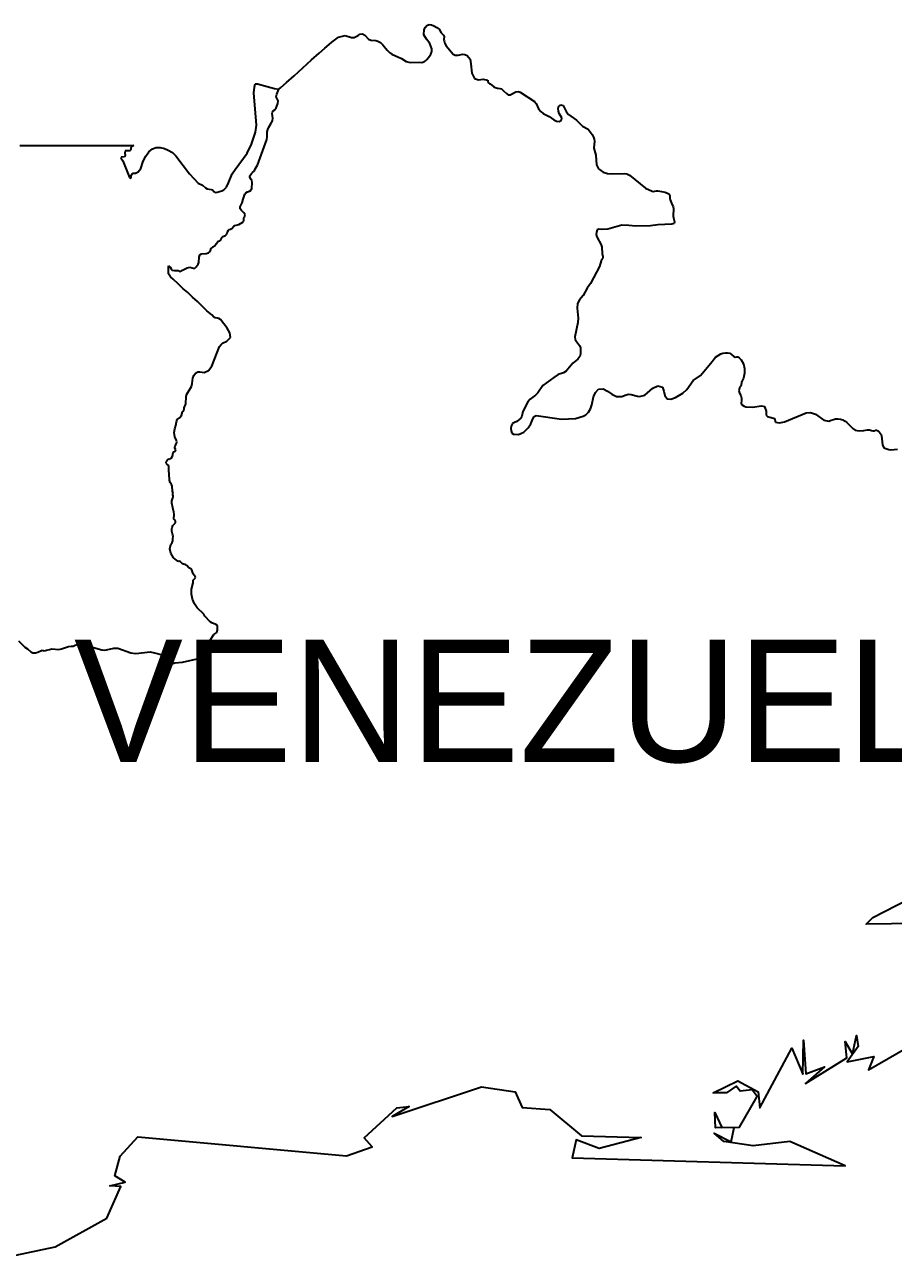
# Model space of a CAD drawing. Header units: metres. Extents: x 0 to 1325, y -1 to 773.
# Drawn here: x 408.05 to 436.45, y 343.77 to 384.03 of the extents above; entities that cross this region are included whole.
import ezdxf
from ezdxf.enums import TextEntityAlignment as Align

# ---------------------------------------------------------------- set-up
doc = ezdxf.new("R2010")
doc.units = ezdxf.units.M

msp = doc.modelspace()

# ---------------------------------------------------------------- linework, layer by layer
at = {"layer": 'CUT'}
for points in [[(437.22, 354.648), (435.56, 354.628), (435.78, 354.848), (436.94, 355.438)], [(407.55, 343.768), (409.05, 344.078), (410.74, 345.018), (411.2, 346.048), (410.84, 346.068), (411.34, 346.198), (411, 346.398), (411.17, 347.038), (411.75, 347.678), (418.57, 347.058), (419.41, 347.348), (419.15, 347.638), (420.22, 348.618), (420.62, 348.668), (420.07, 348.338), (422.99, 349.308), (424.09, 349.148), (424.31, 348.638), (425.22, 348.568), (426.25, 347.708), (428.21, 347.648), (426.83, 347.298), (426.08, 347.578), (425.95, 346.988), (434.87, 346.728), (433.07, 347.518), (431.87, 347.378), (430.91, 347.518), (430.59, 347.798), (431.15, 347.508), (431.25, 347.978), (430.64, 347.968), (430.61, 348.468), (430.84, 347.978), (431.42, 347.988), (432, 348.998), (431.83, 349.208), (431.44, 349.168), (431.31, 349.328), (430.99, 349.108), (430.56, 349.108), (431.36, 349.508), (432.03, 349.148), (432.09, 348.628), (433.13, 350.578), (433.49, 349.718), (433.51, 350.838), (433.59, 349.738), (434.2, 349.968), (433.58, 349.418), (434.93, 350.258), (434.87, 350.788), (435.11, 350.378), (435.25, 350.988), (435.3, 350.628), (434.94, 350.128), (435.81, 350.298), (435.64, 349.868), (438.49, 351.508)]]:
    msp.add_lwpolyline(points, dxfattribs=at)
at = {"layer": 'SCORE'}
for points in [[(418.89, 383.638), (418.95, 383.678)], [(418.95, 383.678), (419.01, 383.718)], [(419.01, 383.718), (419.09, 383.728)], [(419.09, 383.728), (419.17, 383.688)], [(419.17, 383.688), (419.29, 383.548)], [(421.1, 383.698), (421.11, 383.868)], [(421.19, 383.548), (421.1, 383.698)], [(421.11, 383.868), (421.15, 383.948)], [(421.15, 383.948), (421.2, 383.998)], [(421.2, 383.998), (421.27, 384.028)], [(421.27, 384.028), (421.35, 384.018)], [(421.35, 384.018), (421.43, 383.988)], [(421.43, 383.988), (421.52, 383.938)], [(421.52, 383.938), (421.6, 383.878)], [(421.6, 383.878), (421.67, 383.758)], [(421.67, 383.758), (421.74, 383.688)], [(421.74, 383.688), (421.76, 383.638)], [(417.86, 383.258), (417.93, 383.318)], [(417.93, 383.318), (418.09, 383.458)], [(418.09, 383.458), (418.31, 383.618)], [(418.31, 383.618), (418.53, 383.668)], [(418.53, 383.668), (418.74, 383.608)], [(418.74, 383.608), (418.82, 383.608)], [(418.82, 383.608), (418.89, 383.638)], [(419.29, 383.548), (419.37, 383.518)], [(419.37, 383.518), (419.53, 383.508)], [(419.53, 383.508), (419.6, 383.488)], [(419.6, 383.488), (419.68, 383.448)], [(419.68, 383.448), (419.76, 383.368)], [(419.76, 383.368), (419.9, 383.198)], [(421.3, 383.408), (421.19, 383.548)], [(421.36, 383.238), (421.3, 383.408)], [(421.76, 383.638), (421.75, 383.528)], [(421.75, 383.528), (421.76, 383.498)], [(421.76, 383.498), (421.79, 383.408)], [(421.79, 383.408), (421.83, 383.338)], [(421.83, 383.338), (422.06, 383.068)], [(417.15, 382.618), (417.43, 382.878)], [(417.43, 382.878), (417.68, 383.098)], [(417.68, 383.098), (417.86, 383.258)], [(419.9, 383.198), (419.98, 383.118)], [(419.98, 383.118), (420.05, 383.068)], [(420.05, 383.068), (420.37, 382.918)], [(420.37, 382.918), (420.52, 382.828)], [(421.16, 382.848), (421.2, 382.888)], [(421.2, 382.888), (421.29, 382.998)], [(421.29, 382.998), (421.33, 383.068)], [(421.33, 383.068), (421.36, 383.148)], [(421.36, 383.148), (421.36, 383.238)], [(422.06, 383.068), (422.12, 383.028)], [(422.12, 383.028), (422.22, 383.028)], [(422.22, 383.028), (422.37, 383.058)], [(422.37, 383.058), (422.44, 383.048)], [(422.44, 383.048), (422.52, 383.018)], [(422.52, 383.018), (422.61, 382.898)], [(422.61, 382.898), (422.64, 382.748)], [(416.86, 382.358), (417.15, 382.618)], [(420.52, 382.828), (420.61, 382.798)], [(420.61, 382.798), (420.68, 382.788)], [(420.68, 382.788), (420.95, 382.798)], [(420.95, 382.798), (421.03, 382.788)], [(421.03, 382.788), (421.07, 382.798)], [(421.07, 382.798), (421.12, 382.818)], [(421.12, 382.818), (421.16, 382.848)], [(422.64, 382.748), (422.67, 382.438)], [(415.56, 381.988), (415.59, 382.088)], [(415.59, 382.088), (415.66, 382.098)], [(415.66, 382.098), (415.98, 382.008)], [(416.43, 381.978), (416.61, 382.138)], [(416.61, 382.138), (416.86, 382.358)], [(422.67, 382.438), (422.76, 382.268)], [(422.76, 382.268), (422.89, 382.228)], [(422.89, 382.228), (423.04, 382.248)], [(423.04, 382.248), (423.18, 382.218)], [(423.18, 382.218), (423.19, 382.208)], [(423.19, 382.208), (423.19, 382.148)], [(423.19, 382.148), (423.2, 382.138)], [(423.2, 382.138), (423.22, 382.128)], [(423.22, 382.128), (423.25, 382.108)], [(423.25, 382.108), (423.27, 382.098)], [(423.27, 382.098), (423.39, 381.998)], [(415.54, 381.798), (415.56, 381.988)], [(415.63, 380.738), (415.54, 381.798)], [(415.98, 382.008), (416.22, 381.938)], [(416.22, 381.938), (416.36, 381.918)], [(416.27, 381.668), (416.29, 381.758)], [(416.34, 381.538), (416.27, 381.668)], [(416.29, 381.758), (416.36, 381.918)], [(416.36, 381.918), (416.43, 381.978)], [(423.39, 381.998), (423.43, 381.968)], [(423.43, 381.968), (423.51, 381.948)], [(423.51, 381.948), (423.58, 381.938)], [(423.58, 381.938), (423.64, 381.928)], [(423.64, 381.928), (423.71, 381.868)], [(423.71, 381.868), (423.8, 381.778)], [(423.8, 381.778), (423.86, 381.738)], [(423.86, 381.738), (423.92, 381.738)], [(423.92, 381.738), (424.11, 381.828)], [(424.11, 381.828), (424.18, 381.838)], [(424.18, 381.838), (424.25, 381.818)], [(424.25, 381.818), (424.72, 381.518)], [(416.23, 381.238), (416.26, 381.278)], [(416.26, 381.278), (416.3, 381.358)], [(416.3, 381.358), (416.33, 381.448)], [(416.33, 381.448), (416.34, 381.538)], [(424.72, 381.518), (424.77, 381.448)], [(424.77, 381.448), (424.85, 381.278)], [(424.85, 381.278), (424.92, 381.188)], [(425.49, 381.288), (425.51, 381.378)], [(425.5, 381.198), (425.49, 381.288)], [(425.51, 381.378), (425.58, 381.408)], [(425.58, 381.408), (425.65, 381.388)], [(425.65, 381.388), (425.69, 381.318)], [(425.69, 381.318), (425.76, 381.168)], [(416.11, 380.808), (416.15, 380.888)], [(416.14, 381.118), (416.15, 381.168)], [(416.16, 380.968), (416.14, 381.118)], [(416.15, 381.168), (416.18, 381.208)], [(416.15, 380.888), (416.16, 380.968)], [(416.18, 381.208), (416.23, 381.238)], [(424.92, 381.188), (425, 381.128)], [(425, 381.128), (425.2, 381.028)], [(425.2, 381.028), (425.35, 380.918)], [(425.35, 380.918), (425.44, 380.868)], [(425.44, 380.868), (425.52, 380.858)], [(425.53, 381.128), (425.5, 381.198)], [(425.52, 380.858), (425.6, 380.908)], [(425.61, 380.978), (425.53, 381.128)], [(425.6, 380.908), (425.61, 380.978)], [(425.76, 381.168), (425.83, 381.088)], [(425.83, 381.088), (426.09, 380.908)], [(426.09, 380.908), (426.29, 380.708)], [(415.47, 380.118), (415.6, 380.508)], [(415.6, 380.508), (415.63, 380.738)], [(415.98, 380.528), (416, 380.598)], [(415.98, 380.358), (415.98, 380.528)], [(416, 380.598), (416.03, 380.678)], [(416.03, 380.678), (416.11, 380.808)], [(426.29, 380.708), (426.47, 380.608)], [(426.47, 380.608), (426.54, 380.528)], [(426.54, 380.528), (426.6, 380.438)], [(407.89, 380.078), (408.54, 380.078)], [(408.54, 380.078), (409.29, 380.078)], [(409.29, 380.078), (410.05, 380.078)], [(410.05, 380.078), (410.7, 380.078)], [(410.7, 380.078), (411.17, 380.078)], [(411.17, 380.078), (411.34, 380.078)], [(411.34, 380.078), (411.62, 380.078)], [(411.62, 380.078), (411.56, 380.048)], [(415.33, 379.828), (415.47, 380.118)], [(415.66, 379.438), (415.97, 380.278)], [(415.97, 380.278), (415.98, 380.358)], [(426.6, 380.438), (426.65, 380.348)], [(426.65, 380.348), (426.67, 380.288)], [(426.68, 380.218), (426.66, 379.988)], [(426.67, 380.288), (426.68, 380.218)], [(411.21, 379.698), (411.19, 379.678)], [(411.19, 379.678), (411.26, 379.578)], [(411.31, 379.708), (411.21, 379.698)], [(411.34, 379.748), (411.31, 379.708)], [(411.34, 379.898), (411.33, 379.828)], [(411.33, 379.828), (411.34, 379.748)], [(411.48, 379.908), (411.34, 379.898)], [(411.51, 379.918), (411.48, 379.908)], [(411.52, 379.958), (411.51, 379.918)], [(411.53, 380.028), (411.52, 379.998)], [(411.52, 379.998), (411.52, 379.958)], [(411.56, 380.048), (411.53, 380.028)], [(411.93, 379.568), (412.01, 379.728)], [(412.01, 379.728), (412.11, 379.868)], [(412.11, 379.868), (412.23, 379.968)], [(412.23, 379.968), (412.35, 380.008)], [(412.35, 380.008), (412.48, 380.008)], [(412.48, 380.008), (412.62, 379.978)], [(412.62, 379.978), (412.74, 379.928)], [(412.74, 379.928), (412.88, 379.848)], [(412.88, 379.848), (412.99, 379.738)], [(412.99, 379.738), (413.44, 379.148)], [(414.93, 379.298), (415.33, 379.828)], [(426.66, 379.988), (426.72, 379.758)], [(426.72, 379.758), (426.75, 379.448)], [(411.26, 379.578), (411.48, 379.028)], [(411.76, 379.218), (411.81, 379.268)], [(411.81, 379.268), (411.85, 379.328)], [(411.85, 379.328), (411.93, 379.568)], [(414.84, 379.148), (414.93, 379.298)], [(415.57, 379.248), (415.58, 379.278)], [(415.58, 379.278), (415.59, 379.318)], [(415.59, 379.318), (415.66, 379.438)], [(426.75, 379.448), (426.81, 379.318)], [(426.81, 379.318), (426.96, 379.208)], [(411.48, 379.028), (411.51, 378.998)], [(411.51, 378.998), (411.53, 379.018)], [(411.53, 379.098), (411.54, 379.118)], [(411.53, 379.018), (411.53, 379.098)], [(411.54, 379.118), (411.57, 379.148)], [(411.57, 379.148), (411.6, 379.168)], [(411.6, 379.168), (411.67, 379.178)], [(411.67, 379.178), (411.76, 379.218)], [(413.44, 379.148), (413.72, 378.848)], [(413.72, 378.848), (413.86, 378.778)], [(414.65, 378.718), (414.72, 378.858)], [(414.72, 378.858), (414.84, 379.148)], [(415.41, 379.088), (415.44, 379.128)], [(415.41, 379.038), (415.41, 379.088)], [(415.46, 378.968), (415.41, 379.038)], [(415.44, 379.128), (415.47, 379.158)], [(415.48, 378.938), (415.46, 378.968)], [(415.47, 379.158), (415.5, 379.198)], [(415.49, 378.868), (415.48, 378.938)], [(415.48, 378.668), (415.49, 378.868)], [(415.5, 379.198), (415.57, 379.248)], [(426.96, 379.208), (427.1, 379.158)], [(427.1, 379.158), (427.24, 379.148)], [(427.24, 379.148), (427.67, 379.158)], [(427.67, 379.158), (427.74, 379.148)], [(427.74, 379.148), (427.82, 379.108)], [(427.82, 379.108), (428.35, 378.678)], [(413.86, 378.778), (413.96, 378.698)], [(413.96, 378.698), (414.02, 378.658)], [(414.02, 378.658), (414.15, 378.638)], [(414.15, 378.638), (414.19, 378.628)], [(414.19, 378.628), (414.25, 378.558)], [(414.25, 378.558), (414.28, 378.538)], [(414.28, 378.538), (414.34, 378.548)], [(414.34, 378.548), (414.5, 378.598)], [(414.5, 378.598), (414.56, 378.628)], [(414.56, 378.628), (414.65, 378.718)], [(415.19, 378.328), (415.25, 378.488)], [(415.25, 378.488), (415.28, 378.528)], [(415.28, 378.528), (415.34, 378.568)], [(415.34, 378.568), (415.4, 378.588)], [(415.4, 378.588), (415.46, 378.618)], [(415.46, 378.618), (415.48, 378.668)], [(428.35, 378.678), (428.56, 378.588)], [(428.56, 378.588), (428.6, 378.578)], [(428.6, 378.578), (428.71, 378.598)], [(428.71, 378.598), (428.75, 378.598)], [(428.75, 378.598), (428.99, 378.548)], [(428.99, 378.548), (429.11, 378.498)], [(429.11, 378.498), (429.14, 378.428)], [(415.1, 378.068), (415.16, 378.208)], [(415.1, 378.008), (415.1, 378.068)], [(415.16, 378.208), (415.19, 378.328)], [(429.14, 378.428), (429.14, 378.358)], [(429.14, 378.358), (429.15, 378.298)], [(429.15, 378.298), (429.2, 378.188)], [(429.2, 378.188), (429.25, 378.068)], [(429.25, 378.068), (429.26, 378.018)], [(415.14, 377.958), (415.1, 378.008)], [(415.21, 377.888), (415.14, 377.958)], [(415.26, 377.818), (415.21, 377.888)], [(415.22, 377.708), (415.24, 377.738)], [(415.22, 377.638), (415.22, 377.708)], [(415.24, 377.738), (415.26, 377.818)], [(429.26, 378.018), (429.25, 377.768)], [(429.25, 377.768), (429.26, 377.708)], [(429.26, 377.708), (429.3, 377.578)], [(414.67, 377.208), (414.68, 377.258)], [(414.68, 377.258), (414.71, 377.308)], [(414.71, 377.308), (414.74, 377.328)], [(414.74, 377.328), (414.78, 377.338)], [(414.78, 377.338), (414.82, 377.368)], [(414.82, 377.368), (414.89, 377.438)], [(414.89, 377.438), (414.92, 377.458)], [(414.92, 377.458), (415.05, 377.498)], [(415.05, 377.498), (415.18, 377.568)], [(415.18, 377.568), (415.2, 377.598)], [(415.2, 377.598), (415.22, 377.638)], [(426.74, 377.248), (426.73, 377.168)], [(426.77, 377.318), (426.74, 377.248)], [(426.82, 377.348), (426.77, 377.318)], [(426.9, 377.328), (426.82, 377.348)], [(427.12, 377.348), (426.9, 377.328)], [(427.57, 377.478), (427.12, 377.348)], [(427.8, 377.468), (427.57, 377.478)], [(428.03, 377.438), (427.8, 377.468)], [(428.51, 377.448), (428.03, 377.438)], [(428.75, 377.488), (428.51, 377.448)], [(429.21, 377.508), (428.75, 377.488)], [(429.28, 377.528), (429.21, 377.508)], [(429.3, 377.578), (429.28, 377.528)], [(414.3, 376.828), (414.31, 376.858)], [(414.31, 376.858), (414.37, 376.928)], [(414.37, 376.928), (414.38, 376.948)], [(414.38, 376.948), (414.43, 376.958)], [(414.43, 376.958), (414.46, 376.988)], [(414.46, 376.988), (414.47, 377.038)], [(414.47, 377.038), (414.5, 377.068)], [(414.5, 377.068), (414.53, 377.098)], [(414.53, 377.098), (414.62, 377.138)], [(414.62, 377.138), (414.65, 377.168)], [(414.65, 377.168), (414.67, 377.208)], [(426.73, 377.168), (426.76, 377.088)], [(426.76, 377.088), (426.9, 376.828)], [(413.76, 376.428), (413.78, 376.508)], [(413.78, 376.508), (413.83, 376.538)], [(413.83, 376.538), (413.99, 376.548)], [(413.99, 376.548), (414.06, 376.568)], [(414.06, 376.568), (414.12, 376.618)], [(414.12, 376.618), (414.13, 376.648)], [(414.13, 376.648), (414.15, 376.718)], [(414.15, 376.718), (414.17, 376.738)], [(414.17, 376.738), (414.2, 376.768)], [(414.2, 376.768), (414.28, 376.808)], [(414.28, 376.808), (414.3, 376.828)], [(426.9, 376.828), (426.92, 376.758)], [(426.92, 376.758), (426.93, 376.548)], [(426.93, 376.548), (426.95, 376.448)], [(426.95, 376.448), (426.95, 376.418)], [(412.75, 375.888), (412.75, 376.148)], [(412.75, 376.148), (412.81, 376.098)], [(412.81, 376.098), (412.84, 376.048)], [(412.84, 376.048), (412.87, 376.008)], [(413.21, 376.008), (413.36, 376.078)], [(413.36, 376.078), (413.45, 376.098)], [(413.45, 376.098), (413.53, 376.078)], [(413.53, 376.078), (413.6, 376.058)], [(413.6, 376.058), (413.66, 376.108)], [(413.66, 376.108), (413.72, 376.198)], [(413.72, 376.198), (413.74, 376.258)], [(413.74, 376.258), (413.76, 376.428)], [(426.84, 376.118), (426.55, 375.568)], [(426.9, 376.308), (426.84, 376.118)], [(426.94, 376.378), (426.9, 376.308)], [(426.95, 376.418), (426.94, 376.378)], [(412.82, 375.788), (412.75, 375.888)], [(412.91, 375.708), (412.82, 375.788)], [(412.87, 376.008), (412.95, 375.988)], [(413.07, 375.558), (412.91, 375.708)], [(412.95, 375.988), (413.03, 375.988)], [(413.03, 375.988), (413.07, 375.988)], [(413.07, 375.988), (413.14, 375.948)], [(413.14, 375.948), (413.17, 375.968)], [(413.17, 375.968), (413.21, 376.008)], [(413.22, 375.408), (413.07, 375.558)], [(413.38, 375.268), (413.22, 375.408)], [(413.54, 375.118), (413.38, 375.268)], [(426.44, 375.418), (426.31, 375.178)], [(426.55, 375.568), (426.44, 375.418)], [(413.7, 374.978), (413.54, 375.118)], [(413.85, 374.828), (413.7, 374.978)], [(414.01, 374.678), (413.85, 374.828)], [(426.12, 374.908), (426.11, 374.758)], [(426.19, 375.038), (426.12, 374.908)], [(426.31, 375.178), (426.19, 375.038)], [(414.17, 374.538), (414.01, 374.678)], [(414.24, 374.468), (414.17, 374.538)], [(414.28, 374.448), (414.24, 374.468)], [(414.36, 374.438), (414.28, 374.448)], [(414.4, 374.418), (414.36, 374.438)], [(426.11, 374.758), (426.15, 374.438)], [(426.15, 374.438), (426.14, 374.288)], [(414.45, 374.388), (414.4, 374.418)], [(414.67, 374.108), (414.45, 374.388)], [(414.76, 373.958), (414.67, 374.108)], [(426.14, 374.288), (426.04, 373.828)], [(414.47, 373.578), (414.52, 373.618)], [(414.52, 373.618), (414.66, 373.678)], [(414.66, 373.678), (414.78, 373.798)], [(414.78, 373.798), (414.76, 373.958)], [(426.04, 373.828), (426.05, 373.738)], [(426.05, 373.738), (426.09, 373.668)], [(426.09, 373.668), (426.19, 373.538)], [(414.17, 372.868), (414.42, 373.508)], [(414.42, 373.508), (414.47, 373.578)], [(426.19, 373.538), (426.22, 373.468)], [(426.22, 373.268), (426.2, 373.178)], [(426.22, 373.468), (426.22, 373.408)], [(426.22, 373.408), (426.22, 373.268)], [(430.64, 373.158), (430.72, 373.218)], [(430.72, 373.218), (430.81, 373.268)], [(430.81, 373.268), (430.88, 373.288)], [(430.88, 373.288), (430.96, 373.298)], [(430.96, 373.298), (431.03, 373.298)], [(431.03, 373.298), (431.1, 373.288)], [(431.1, 373.288), (431.17, 373.238)], [(431.17, 373.238), (431.24, 373.178)], [(414.06, 372.728), (414.17, 372.868)], [(425.97, 372.968), (425.75, 372.698)], [(426.13, 373.098), (425.97, 372.968)], [(426.2, 373.178), (426.13, 373.098)], [(430.14, 372.558), (430.53, 373.018)], [(430.53, 373.018), (430.59, 373.108)], [(430.59, 373.108), (430.64, 373.158)], [(431.24, 373.178), (431.28, 373.158)], [(431.28, 373.158), (431.33, 373.168)], [(431.33, 373.168), (431.37, 373.168)], [(431.37, 373.168), (431.41, 373.138)], [(431.41, 373.138), (431.47, 373.068)], [(431.47, 373.068), (431.55, 372.938)], [(431.55, 372.938), (431.58, 372.788)], [(413.53, 372.298), (413.55, 372.478)], [(413.55, 372.478), (413.58, 372.558)], [(413.58, 372.558), (413.64, 372.638)], [(413.64, 372.638), (413.71, 372.678)], [(413.71, 372.678), (413.78, 372.678)], [(413.78, 372.678), (413.85, 372.668)], [(413.85, 372.668), (413.92, 372.658)], [(413.92, 372.658), (414.06, 372.728)], [(425.35, 372.498), (424.99, 372.228)], [(425.49, 372.588), (425.35, 372.498)], [(425.67, 372.648), (425.49, 372.588)], [(425.75, 372.698), (425.67, 372.648)], [(429.91, 372.398), (430.14, 372.558)], [(431.55, 372.478), (431.48, 372.338)], [(431.58, 372.638), (431.55, 372.478)], [(431.58, 372.788), (431.58, 372.638)], [(413.35, 371.948), (413.5, 372.198)], [(413.5, 372.198), (413.53, 372.298)], [(424.99, 372.228), (424.83, 371.998)], [(426.65, 371.858), (426.71, 372.008)], [(426.71, 372.008), (426.81, 372.118)], [(426.81, 372.118), (426.96, 372.128)], [(426.96, 372.128), (427.1, 372.048)], [(427.1, 372.048), (427.25, 371.948)], [(428.33, 371.918), (428.59, 372.148)], [(428.59, 372.148), (428.75, 372.218)], [(428.75, 372.218), (428.9, 372.178)], [(428.9, 372.178), (428.95, 372.048)], [(428.95, 372.048), (428.98, 371.908)], [(429.57, 371.978), (429.7, 372.098)], [(429.7, 372.098), (429.91, 372.398)], [(431.42, 372.158), (431.4, 372.058)], [(431.4, 372.058), (431.42, 371.978)], [(431.44, 372.198), (431.42, 372.158)], [(431.46, 372.218), (431.44, 372.198)], [(431.47, 372.248), (431.46, 372.218)], [(431.48, 372.338), (431.47, 372.248)], [(413.29, 371.548), (413.32, 371.638)], [(413.32, 371.638), (413.33, 371.868)], [(413.33, 371.868), (413.35, 371.948)], [(424.5, 371.698), (424.34, 371.378)], [(424.58, 371.788), (424.5, 371.698)], [(424.75, 371.918), (424.58, 371.788)], [(424.83, 371.998), (424.75, 371.918)], [(426.59, 371.598), (426.65, 371.858)], [(427.25, 371.948), (427.4, 371.868)], [(427.4, 371.868), (427.57, 371.868)], [(427.57, 371.868), (427.72, 371.928)], [(427.72, 371.928), (427.79, 371.948)], [(427.79, 371.948), (427.88, 371.938)], [(427.88, 371.938), (428.08, 371.888)], [(428.08, 371.888), (428.15, 371.878)], [(428.15, 371.878), (428.33, 371.918)], [(428.98, 371.908), (429.06, 371.798)], [(429.06, 371.798), (429.18, 371.788)], [(429.18, 371.788), (429.33, 371.838)], [(429.33, 371.838), (429.57, 371.978)], [(431.42, 371.978), (431.46, 371.908)], [(431.46, 371.908), (431.49, 371.818)], [(431.48, 371.728), (431.47, 371.668)], [(431.47, 371.668), (431.49, 371.608)], [(431.49, 371.818), (431.48, 371.728)], [(431.49, 371.608), (431.57, 371.558)], [(413.11, 371.178), (413.18, 371.248)], [(413.18, 371.248), (413.21, 371.368)], [(413.21, 371.368), (413.25, 371.408)], [(413.25, 371.408), (413.27, 371.478)], [(413.26, 371.538), (413.29, 371.548)], [(413.27, 371.478), (413.26, 371.538)], [(424.3, 371.228), (424.27, 371.168)], [(424.34, 371.378), (424.3, 371.228)], [(424.66, 371.138), (424.71, 371.218)], [(424.71, 371.218), (424.77, 371.248)], [(424.77, 371.248), (425.6, 371.128)], [(426.06, 371.158), (426.31, 371.228)], [(426.31, 371.228), (426.4, 371.278)], [(426.4, 371.278), (426.48, 371.358)], [(426.48, 371.358), (426.55, 371.468)], [(426.55, 371.468), (426.59, 371.598)], [(431.57, 371.558), (431.63, 371.538)], [(431.63, 371.538), (431.84, 371.528)], [(431.84, 371.528), (432.14, 371.568)], [(432.14, 371.568), (432.24, 371.548)], [(432.24, 371.548), (432.29, 371.398)], [(432.29, 371.398), (432.29, 371.318)], [(432.29, 371.318), (432.29, 371.268)], [(432.29, 371.268), (432.33, 371.218)], [(432.33, 371.218), (432.41, 371.198)], [(432.41, 371.198), (432.53, 371.168)], [(432.89, 371.048), (433.6, 371.338)], [(433.6, 371.338), (433.74, 371.348)], [(433.74, 371.348), (433.9, 371.298)], [(433.9, 371.298), (434.18, 371.098)], [(412.94, 370.698), (412.96, 370.818)], [(412.96, 370.818), (412.99, 370.928)], [(412.99, 370.928), (413.01, 371.048)], [(413.01, 371.048), (413.04, 371.118)], [(413.04, 371.118), (413.11, 371.178)], [(423.95, 370.908), (423.94, 370.828)], [(423.94, 370.828), (423.95, 370.748)], [(424, 370.988), (423.95, 370.908)], [(424.06, 371.028), (424, 370.988)], [(424.14, 371.058), (424.06, 371.028)], [(424.21, 371.108), (424.14, 371.058)], [(424.27, 371.168), (424.21, 371.108)], [(424.37, 370.708), (424.51, 370.848)], [(424.51, 370.848), (424.56, 370.918)], [(424.56, 370.918), (424.6, 370.978)], [(424.6, 370.978), (424.66, 371.138)], [(425.6, 371.128), (426.06, 371.158)], [(432.53, 371.168), (432.56, 371.158)], [(432.56, 371.158), (432.58, 371.128)], [(432.58, 371.128), (432.59, 371.058)], [(432.59, 371.058), (432.6, 371.038)], [(432.6, 371.038), (432.73, 371.008)], [(432.73, 371.008), (432.89, 371.048)], [(434.18, 371.098), (434.34, 371.068)], [(434.34, 371.068), (434.42, 371.098)], [(434.42, 371.098), (434.49, 371.118)], [(434.49, 371.118), (434.56, 371.148)], [(434.56, 371.148), (434.64, 371.148)], [(434.64, 371.148), (434.72, 371.128)], [(434.72, 371.128), (434.8, 371.108)], [(434.8, 371.108), (434.87, 371.068)], [(434.87, 371.068), (434.93, 371.028)], [(434.93, 371.028), (435.12, 370.828)], [(435.12, 370.828), (435.2, 370.778)], [(412.96, 370.558), (412.94, 370.698)], [(413.02, 370.438), (412.96, 370.558)], [(413.03, 370.388), (413.02, 370.438)], [(423.95, 370.748), (423.98, 370.678)], [(423.98, 370.678), (424.03, 370.638)], [(424.03, 370.638), (424.2, 370.628)], [(424.2, 370.628), (424.37, 370.708)], [(435.2, 370.778), (435.27, 370.758)], [(435.27, 370.758), (435.34, 370.748)], [(435.34, 370.748), (435.48, 370.758)], [(435.48, 370.758), (435.6, 370.788)], [(435.6, 370.788), (435.63, 370.788)], [(435.63, 370.788), (435.67, 370.788)], [(435.67, 370.788), (435.74, 370.758)], [(435.74, 370.758), (435.78, 370.748)], [(435.78, 370.748), (435.83, 370.748)], [(435.83, 370.748), (435.86, 370.768)], [(435.86, 370.768), (435.9, 370.768)], [(435.9, 370.768), (435.95, 370.748)], [(435.95, 370.748), (435.99, 370.718)], [(435.99, 370.718), (436.02, 370.678)], [(436.02, 370.678), (436.05, 370.628)], [(436.05, 370.628), (436.06, 370.588)], [(436.06, 370.588), (436.09, 370.298)], [(412.88, 369.918), (412.91, 370.048)], [(412.91, 370.048), (412.92, 370.068)], [(412.92, 370.068), (412.97, 370.078)], [(412.96, 370.218), (412.97, 370.258)], [(412.96, 370.188), (412.96, 370.218)], [(412.99, 370.128), (412.96, 370.188)], [(412.97, 370.258), (413.02, 370.338)], [(412.97, 370.078), (412.98, 370.098)], [(412.98, 370.098), (412.99, 370.128)], [(413.02, 370.338), (413.03, 370.388)], [(436.09, 370.298), (436.14, 370.198)], [(436.14, 370.198), (436.3, 370.138)], [(436.3, 370.138), (436.37, 370.128)], [(436.37, 370.128), (436.58, 370.148)], [(412.68, 369.718), (412.69, 369.758)], [(412.69, 369.668), (412.68, 369.718)], [(412.69, 369.758), (412.72, 369.798)], [(412.71, 369.648), (412.69, 369.668)], [(412.74, 369.628), (412.71, 369.648)], [(412.72, 369.798), (412.75, 369.828)], [(412.76, 369.598), (412.74, 369.628)], [(412.75, 369.828), (412.78, 369.848)], [(412.76, 369.558), (412.76, 369.598)], [(412.78, 369.828), (412.85, 369.868)], [(412.78, 369.848), (412.78, 369.828)], [(412.85, 369.868), (412.88, 369.918)], [(412.76, 369.448), (412.76, 369.558)], [(412.78, 369.348), (412.76, 369.448)], [(412.79, 369.138), (412.78, 369.348)], [(412.81, 369.058), (412.79, 369.138)], [(412.85, 368.998), (412.81, 369.058)], [(412.87, 368.938), (412.85, 368.998)], [(412.88, 368.778), (412.87, 368.938)], [(412.86, 368.468), (412.87, 368.498)], [(412.86, 368.388), (412.86, 368.468)], [(412.89, 368.238), (412.86, 368.388)], [(412.87, 368.498), (412.9, 368.558)], [(412.91, 368.708), (412.88, 368.778)], [(412.89, 368.678), (412.91, 368.708)], [(412.9, 368.658), (412.89, 368.678)], [(412.91, 368.628), (412.9, 368.658)], [(412.9, 368.558), (412.91, 368.588)], [(412.91, 368.588), (412.91, 368.628)], [(412.93, 368.098), (412.89, 368.238)], [(412.94, 368.028), (412.93, 368.098)], [(412.93, 367.868), (412.94, 368.028)], [(412.86, 367.548), (412.87, 367.588)], [(412.87, 367.588), (412.88, 367.628)], [(412.88, 367.628), (412.9, 367.658)], [(412.9, 367.658), (412.97, 367.738)], [(412.94, 367.848), (412.93, 367.868)], [(412.96, 367.828), (412.94, 367.848)], [(412.98, 367.798), (412.96, 367.828)], [(412.97, 367.738), (412.98, 367.758)], [(412.98, 367.758), (412.98, 367.798)], [(412.86, 367.518), (412.86, 367.548)], [(412.86, 367.468), (412.86, 367.518)], [(412.87, 367.428), (412.86, 367.468)], [(412.9, 367.338), (412.87, 367.428)], [(412.89, 367.158), (412.9, 367.218)], [(412.91, 367.308), (412.9, 367.338)], [(412.9, 367.218), (412.91, 367.308)], [(412.8, 366.898), (412.83, 367.038)], [(412.83, 366.748), (412.8, 366.898)], [(412.83, 367.038), (412.87, 367.098)], [(412.87, 367.098), (412.89, 367.158)], [(412.92, 366.598), (412.83, 366.748)], [(413.06, 366.488), (412.92, 366.598)], [(413.08, 366.478), (413.06, 366.488)], [(413.12, 366.488), (413.08, 366.478)], [(413.13, 366.488), (413.12, 366.488)], [(413.15, 366.468), (413.13, 366.488)], [(413.19, 366.428), (413.15, 366.468)], [(413.21, 366.408), (413.19, 366.428)], [(413.32, 366.368), (413.21, 366.408)], [(413.35, 366.348), (413.32, 366.368)], [(413.42, 366.268), (413.35, 366.348)], [(413.46, 366.248), (413.42, 366.268)], [(413.5, 366.228), (413.46, 366.248)], [(413.52, 366.208), (413.5, 366.228)], [(413.56, 366.078), (413.52, 366.208)], [(413.58, 366.048), (413.56, 366.078)], [(413.61, 366.028), (413.58, 366.048)], [(413.63, 365.998), (413.61, 366.028)], [(413.64, 365.948), (413.63, 365.998)], [(413.51, 365.578), (413.56, 365.788)], [(413.51, 365.408), (413.51, 365.578)], [(413.56, 365.868), (413.57, 365.878)], [(413.56, 365.788), (413.56, 365.868)], [(413.57, 365.878), (413.63, 365.938)], [(413.63, 365.938), (413.64, 365.948)], [(413.54, 365.248), (413.51, 365.408)], [(413.6, 365.098), (413.54, 365.248)], [(413.69, 364.968), (413.6, 365.098)], [(413.91, 364.758), (413.69, 364.968)], [(413.94, 364.698), (413.91, 364.758)], [(414.12, 364.508), (413.94, 364.698)], [(414.17, 364.478), (414.12, 364.508)], [(414.3, 364.418), (414.17, 364.478)], [(414.35, 364.388), (414.3, 364.418)], [(414.36, 364.318), (414.35, 364.388)], [(414.09, 363.878), (414.23, 364.098)], [(414.23, 364.098), (414.33, 364.158)], [(414.33, 364.158), (414.35, 364.238)], [(414.35, 364.238), (414.36, 364.318)], [(407.85, 363.888), (408.06, 363.678)], [(408.06, 363.678), (408.14, 363.628)], [(408.14, 363.628), (408.25, 363.528)], [(408.48, 363.518), (408.62, 363.578)], [(408.62, 363.578), (408.69, 363.558)], [(408.69, 363.558), (408.77, 363.578)], [(408.77, 363.578), (408.86, 363.608)], [(408.86, 363.608), (408.94, 363.628)], [(408.94, 363.628), (409.17, 363.608)], [(409.17, 363.608), (409.25, 363.628)], [(409.25, 363.628), (409.48, 363.698)], [(409.48, 363.698), (409.57, 363.708)], [(409.57, 363.708), (409.64, 363.718)], [(409.64, 363.718), (409.8, 363.788)], [(409.8, 363.788), (409.88, 363.798)], [(409.88, 363.798), (409.93, 363.778)], [(409.93, 363.778), (410.03, 363.698)], [(410.03, 363.698), (410.07, 363.678)], [(410.07, 363.678), (410.3, 363.668)], [(410.3, 363.668), (410.57, 363.588)], [(410.57, 363.588), (410.65, 363.578)], [(410.65, 363.578), (410.73, 363.588)], [(410.73, 363.588), (410.97, 363.648)], [(410.97, 363.648), (411.1, 363.648)], [(411.1, 363.648), (411.52, 363.498)], [(414, 363.478), (414.1, 363.558)], [(414.09, 363.738), (414.09, 363.878)], [(414.11, 363.688), (414.09, 363.738)], [(414.1, 363.558), (414.24, 363.578)], [(414.15, 363.648), (414.11, 363.688)], [(414.22, 363.588), (414.15, 363.648)], [(414.24, 363.578), (414.22, 363.588)], [(408.25, 363.528), (408.32, 363.498)], [(408.32, 363.498), (408.41, 363.498)], [(408.41, 363.498), (408.48, 363.518)], [(411.52, 363.498), (411.68, 363.478)], [(411.68, 363.478), (412.15, 363.528)], [(412.15, 363.528), (412.3, 363.498)], [(412.3, 363.498), (412.43, 363.458)], [(412.43, 363.458), (412.47, 363.448)], [(412.47, 363.448), (412.5, 363.438)], [(412.5, 363.438), (412.53, 363.408)], [(412.53, 363.408), (412.55, 363.368)], [(412.55, 363.368), (412.56, 363.338)], [(412.56, 363.338), (412.57, 363.288)], [(412.57, 363.288), (412.62, 363.278)], [(412.62, 363.278), (412.67, 363.278)], [(412.67, 363.278), (412.71, 363.268)], [(412.71, 363.268), (412.75, 363.238)], [(412.75, 363.238), (412.81, 363.168)], [(412.81, 363.168), (412.86, 363.148)], [(412.86, 363.148), (412.89, 363.148)], [(412.89, 363.148), (412.96, 363.168)], [(412.96, 363.168), (413.21, 363.188)], [(413.21, 363.188), (413.79, 363.318)], [(413.79, 363.318), (413.9, 363.388)], [(413.9, 363.388), (414, 363.478)]]:
    msp.add_lwpolyline(points, dxfattribs=at)

# ---------------------------------------------------------------- texts
at = {"layer": 'ENGRAVE'}
msp.add_text('VENEZUELA', height=4, dxfattribs=at).set_placement((425.563, 359.93), align=Align.CENTER)

doc.saveas('drawing.dxf')
